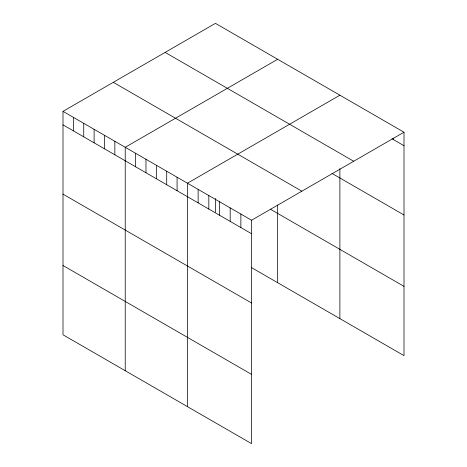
<?xml version="1.0" encoding="UTF-8"?>
<svg xmlns="http://www.w3.org/2000/svg" width="467" height="467" viewBox="0 0 467 467"><rect width="100%" height="100%" fill="white"/><g stroke="black" fill="none" stroke-linecap="round" stroke-linejoin="round"><path stroke-width="0.7" d="M62.998 111.362L251.561 220.226L251.561 443.65L62.998 334.786L62.998 111.362L215.439 23.35L404.002 132.214L404.002 355.638L251.433 267.556M277.667 59.274L125.226 147.286L125.226 370.71M339.888 95.204L187.448 183.216L187.448 406.634M251.561 220.226L404.002 132.214M392.058 138.822L404.002 145.716M165.131 52.392L353.694 161.261M331.961 173.397L404.002 214.989M113.306 82.32L301.869 191.184M270.346 209.198L404.002 286.364M62.998 124.858L251.561 233.728M62.998 194.138L251.561 303.001M62.998 265.507L251.561 374.376M393.319 138.127L393.319 139.545M339.888 168.593L339.888 318.622M277.667 205.025L277.667 282.698M240.873 214.061L240.873 227.557M230.19 207.891L230.19 221.387M219.502 201.721L219.502 215.217M215.439 198.422L215.439 212.135M208.819 195.55L208.819 209.053M198.136 189.38L198.136 202.882M177.081 177.227L177.081 190.723M166.707 171.237L166.707 184.739M156.334 165.248L156.334 178.75M145.967 159.265L145.967 172.761M135.593 153.275L135.593 166.772M114.853 141.303L114.853 154.799M104.48 135.313L104.48 148.81M94.112 129.324L94.112 142.826M83.739 123.335L83.739 136.837M73.366 117.351L73.366 130.848"/></g></svg>
